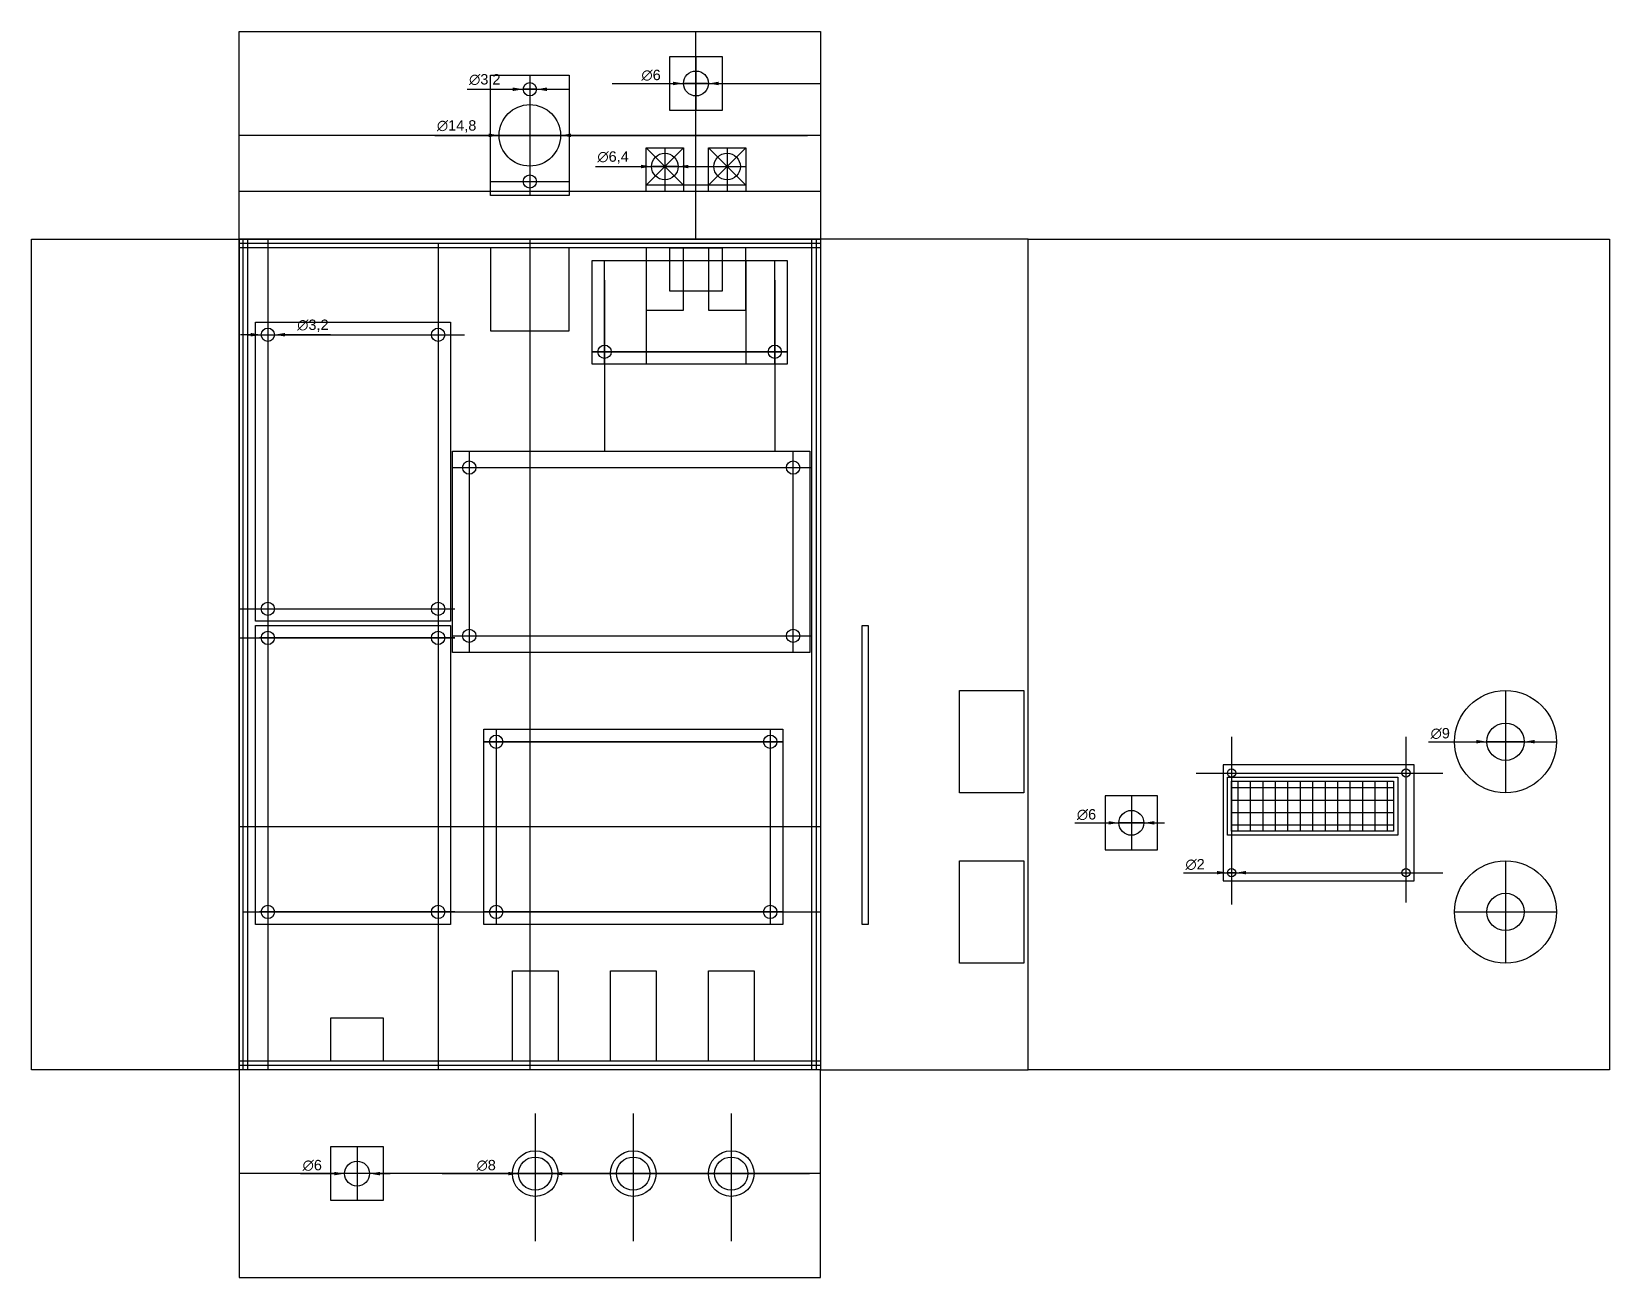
# Model space of a CAD drawing. Header units: millimetres. Extents: x -50 to 330, y -50 to 250.
import ezdxf

# ---------------------------------------------------------------- set-up
doc = ezdxf.new("R2010")
doc.units = ezdxf.units.MM
for name, color, linetype in [('Board', 102, 'Continuous'), ('CASE', 7, 'Continuous'), ('Guide', 7, 'Continuous'), ('HojoSen', 142, 'Continuous'), ('Hole', 7, 'Continuous'), ('Parts', 200, 'Continuous'), ('Top Parts', 11, 'Continuous')]:
    doc.layers.add(name, color=color, linetype=linetype)
doc.styles.get("Standard").update_dxf_attribs({"font": 'arial.ttf'})
doc.dimstyles.new('ISO-25', dxfattribs={"dimtxt": 2.5, "dimasz": 2.5, "dimexe": 1.25, "dimexo": 0.625, "dimtad": 1, "dimtxsty": 'Standard', "dimcen": 2.5, "dimadec": 0, "dimazin": 0, "dimtfac": 1, "dimtmove": 0, "dimatfit": 3, "dimfxl": 1, "dimarcsym": 0})

# ---------------------------------------------------------------- blocks, each defined once
blk = doc.blocks.new('*U1')
at = {"layer": 'Parts'}
blk.add_lwpolyline([(-5.5, -10.85), (5.5, -10.85), (5.5, 10.85), (-5.5, 10.85)], close=True, dxfattribs=at)
blk = doc.blocks.new('*U2')
at = {"layer": 'Parts', "color": 0, "linetype": 'ByBlock', "lineweight": -2, "transparency": 16777216}
for p in [(0, 0), (23.6, 0), (47.21, 0)]:
    blk.add_blockref('*U1', p, dxfattribs=at)
blk = doc.blocks.new('*D3')
at = {"layer": 'Defpoints', "color": 0, "transparency": 16777216}
for p in [(62.6, 225), (77.4, 225)]:
    blk.add_point(p, dxfattribs=at)
at = {"layer": 'Hole', "color": 0, "lineweight": -2, "transparency": 16777216}
for p, q in [((47.13, 225), (60.1, 225)), ((77.4, 225), (62.6, 225)), ((79.9, 225), (82.4, 225))]:
    blk.add_line(p, q, dxfattribs=at)
at = {"layer": 'Hole', "color": 0, "transparency": 16777216}
for points in [[(60.1, 225.42), (60.1, 224.58), (62.6, 225)], [(79.9, 225.42), (79.9, 224.58), (77.4, 225)]]:
    blk.add_solid(points, dxfattribs=at)
at = {"layer": 'Hole', "color": 0, "transparency": 16777216, "insert": (52.37, 227.17), "char_height": 2.5, "attachment_point": 5}
blk.add_mtext('∅14,8', dxfattribs=at)
blk = doc.blocks.new('*D4')
at = {"layer": 'Defpoints', "color": 0, "transparency": 16777216}
for p in [(99.3, 217.5), (105.7, 217.5)]:
    blk.add_point(p, dxfattribs=at)
at = {"layer": 'Hole', "color": 0, "lineweight": -2, "transparency": 16777216}
for p, q in [((85.79, 217.5), (96.8, 217.5)), ((105.7, 217.5), (99.3, 217.5)), ((108.2, 217.5), (110.7, 217.5))]:
    blk.add_line(p, q, dxfattribs=at)
at = {"layer": 'Hole', "color": 0, "transparency": 16777216}
for points in [[(96.8, 217.92), (96.8, 217.08), (99.3, 217.5)], [(108.2, 217.92), (108.2, 217.08), (105.7, 217.5)]]:
    blk.add_solid(points, dxfattribs=at)
at = {"layer": 'Hole', "color": 0, "transparency": 16777216, "insert": (90.05, 219.67), "char_height": 2.5, "attachment_point": 5}
blk.add_mtext('∅6,4', dxfattribs=at)
blk = doc.blocks.new('*D5')
at = {"layer": 'Defpoints', "color": 0, "transparency": 16777216}
for p in [(25.4, -25), (31.4, -25)]:
    blk.add_point(p, dxfattribs=at)
at = {"layer": 'Hole', "color": 0, "lineweight": -2, "transparency": 16777216}
for p, q in [((14.79, -25), (22.9, -25)), ((31.4, -25), (25.4, -25)), ((33.9, -25), (36.4, -25))]:
    blk.add_line(p, q, dxfattribs=at)
at = {"layer": 'Hole', "color": 0, "transparency": 16777216}
for points in [[(22.9, -24.58), (22.9, -25.42), (25.4, -25)], [(33.9, -24.58), (33.9, -25.42), (31.4, -25)]]:
    blk.add_solid(points, dxfattribs=at)
at = {"layer": 'Hole', "color": 0, "transparency": 16777216, "insert": (17.6, -23.03), "char_height": 2.5, "attachment_point": 5}
blk.add_mtext('∅6', dxfattribs=at)
blk = doc.blocks.new('*D6')
at = {"layer": 'Defpoints', "color": 0, "transparency": 16777216}
for p in [(5.3, 177), (8.5, 177)]:
    blk.add_point(p, dxfattribs=at)
at = {"layer": 'Hole', "color": 0, "lineweight": -2, "transparency": 16777216}
for p, q in [((2.8, 177), (0.3, 177)), ((5.3, 177), (8.5, 177)), ((22, 177), (11, 177))]:
    blk.add_line(p, q, dxfattribs=at)
at = {"layer": 'Hole', "color": 0, "transparency": 16777216}
for points in [[(2.8, 177.42), (2.8, 176.58), (5.3, 177)], [(11, 177.42), (11, 176.58), (8.5, 177)]]:
    blk.add_solid(points, dxfattribs=at)
at = {"layer": 'Hole', "color": 0, "transparency": 16777216, "insert": (17.75, 179.17), "char_height": 2.5, "attachment_point": 5}
blk.add_mtext('∅3,2', dxfattribs=at)
blk = doc.blocks.new('*D7')
at = {"layer": 'Defpoints', "color": 0, "transparency": 16777216}
for p in [(67.3, -25), (75.3, -25)]:
    blk.add_point(p, dxfattribs=at)
at = {"layer": 'Hole', "color": 0, "lineweight": -2, "transparency": 16777216}
for p, q in [((56.68, -25), (64.8, -25)), ((75.3, -25), (67.3, -25)), ((77.8, -25), (80.3, -25))]:
    blk.add_line(p, q, dxfattribs=at)
at = {"layer": 'Hole', "color": 0, "transparency": 16777216}
for points in [[(64.8, -24.58), (64.8, -25.42), (67.3, -25)], [(77.8, -24.58), (77.8, -25.42), (75.3, -25)]]:
    blk.add_solid(points, dxfattribs=at)
at = {"layer": 'Hole', "color": 0, "transparency": 16777216, "insert": (59.49, -23.03), "char_height": 2.5, "attachment_point": 5}
blk.add_mtext('∅8', dxfattribs=at)
blk = doc.blocks.new('*D8')
at = {"layer": 'Defpoints', "color": 0, "transparency": 16777216}
for p in [(211.86, 59.46), (217.86, 59.46)]:
    blk.add_point(p, dxfattribs=at)
at = {"layer": 'Hole', "color": 0, "lineweight": -2, "transparency": 16777216}
for p, q in [((201.26, 59.46), (209.36, 59.46)), ((217.86, 59.46), (211.86, 59.46)), ((220.36, 59.46), (222.86, 59.46))]:
    blk.add_line(p, q, dxfattribs=at)
at = {"layer": 'Hole', "color": 0, "transparency": 16777216}
for points in [[(209.36, 59.88), (209.36, 59.05), (211.86, 59.46)], [(220.36, 59.88), (220.36, 59.05), (217.86, 59.46)]]:
    blk.add_solid(points, dxfattribs=at)
at = {"layer": 'Hole', "color": 0, "transparency": 16777216, "insert": (204.06, 61.43), "char_height": 2.5, "attachment_point": 5}
blk.add_mtext('∅6', dxfattribs=at)
blk = doc.blocks.new('*D9')
at = {"layer": 'Defpoints', "color": 0, "transparency": 16777216}
for p in [(238, 47.46), (240, 47.46)]:
    blk.add_point(p, dxfattribs=at)
at = {"layer": 'Hole', "color": 0, "lineweight": -2, "transparency": 16777216}
for p, q in [((227.42, 47.46), (235.5, 47.46)), ((240, 47.46), (238, 47.46)), ((242.5, 47.46), (245, 47.46))]:
    blk.add_line(p, q, dxfattribs=at)
at = {"layer": 'Hole', "color": 0, "transparency": 16777216}
for points in [[(235.5, 47.88), (235.5, 47.05), (238, 47.46)], [(242.5, 47.88), (242.5, 47.05), (240, 47.46)]]:
    blk.add_solid(points, dxfattribs=at)
at = {"layer": 'Hole', "color": 0, "transparency": 16777216, "insert": (230.21, 49.43), "char_height": 2.5, "attachment_point": 5}
blk.add_mtext('∅2', dxfattribs=at)
blk = doc.blocks.new('*D10')
at = {"layer": 'Defpoints', "color": 0, "transparency": 16777216}
for p in [(300.47, 79), (309.47, 79)]:
    blk.add_point(p, dxfattribs=at)
at = {"layer": 'Hole', "color": 0, "lineweight": -2, "transparency": 16777216}
for p, q in [((286.44, 79), (297.97, 79)), ((309.47, 79), (300.47, 79)), ((311.97, 79), (314.47, 79))]:
    blk.add_line(p, q, dxfattribs=at)
at = {"layer": 'Hole', "color": 0, "transparency": 16777216}
for points in [[(297.97, 79.42), (297.97, 78.58), (300.47, 79)], [(311.97, 79.42), (311.97, 78.58), (309.47, 79)]]:
    blk.add_solid(points, dxfattribs=at)
at = {"layer": 'Hole', "color": 0, "transparency": 16777216, "insert": (289.25, 80.97), "char_height": 2.5, "attachment_point": 5}
blk.add_mtext('∅9', dxfattribs=at)
blk = doc.blocks.new('*D11')
at = {"layer": 'Defpoints', "color": 0, "transparency": 16777216}
for p in [(107, 237.5), (113, 237.5)]:
    blk.add_point(p, dxfattribs=at)
at = {"layer": 'Guide', "color": 0, "lineweight": -2, "transparency": 16777216}
for p, q in [((96.4, 237.5), (104.5, 237.5)), ((113, 237.5), (107, 237.5)), ((115.5, 237.5), (118, 237.5))]:
    blk.add_line(p, q, dxfattribs=at)
at = {"layer": 'Guide', "color": 0, "transparency": 16777216}
for points in [[(104.5, 237.92), (104.5, 237.08), (107, 237.5)], [(115.5, 237.92), (115.5, 237.08), (113, 237.5)]]:
    blk.add_solid(points, dxfattribs=at)
at = {"layer": 'Guide', "color": 0, "transparency": 16777216, "insert": (99.2, 239.47), "char_height": 2.5, "attachment_point": 5}
blk.add_mtext('∅6', dxfattribs=at)
blk = doc.blocks.new('*D13')
at = {"layer": 'Defpoints', "color": 0, "transparency": 16777216}
for p in [(68.4, 236.1), (71.6, 236.1)]:
    blk.add_point(p, dxfattribs=at)
at = {"layer": 'Hole', "color": 0, "lineweight": -2, "transparency": 16777216}
for p, q in [((54.9, 236.1), (65.9, 236.1)), ((71.6, 236.1), (68.4, 236.1)), ((74.1, 236.1), (76.6, 236.1))]:
    blk.add_line(p, q, dxfattribs=at)
at = {"layer": 'Hole', "color": 0, "transparency": 16777216}
for points in [[(65.9, 236.52), (65.9, 235.68), (68.4, 236.1)], [(74.1, 236.52), (74.1, 235.68), (71.6, 236.1)]]:
    blk.add_solid(points, dxfattribs=at)
at = {"layer": 'Hole', "color": 0, "transparency": 16777216, "insert": (59.15, 238.27), "char_height": 2.5, "attachment_point": 5}
blk.add_mtext('∅3,2', dxfattribs=at)

msp = doc.modelspace()

# ---------------------------------------------------------------- linework, layer by layer
at = {"layer": 'Board'}
for points in [[(132.004, 169.9), (85.004, 169.9), (85.004, 194.9), (132.004, 194.9)], [(3.9, 108.002), (3.9, 180.002), (50.9, 180.002), (50.9, 108.002)], [(51.4, 149), (137.4, 149), (137.4, 100.5), (51.4, 100.5)], [(50.9, 107.002), (50.9, 35.002), (3.9, 35.002), (3.9, 107.002)], [(150, 107.002), (151.5, 107.002), (151.5, 35.002), (150, 35.002)], [(130.9, 35.002), (58.9, 35.002), (58.9, 82.002), (130.9, 82.002)]]:
    msp.add_lwpolyline(points, close=True, dxfattribs=at)
at = {"layer": 'CASE'}
for p, q in [((70, 239.5), (70, 210.5)), ((54.303, 225), (136.9, 225)), ((102.504, 222), (102.504, 211.5)), ((117.504, 222), (117.504, 211.5)), ((98.004, 217.5), (122.004, 217.5)), ((6.9, 200), (6.9, 0)), ((47.9, 199), (47.9, 0)), ((88.004, 190.1), (88.004, 149)), ((129.004, 190.1), (129.004, 149)), ((2.1, 177.002), (54.303, 177.002)), ((0, 111.002), (51.9, 111.002)), ((0, 104.002), (51.9, 104.002)), ((304.967, 91.302), (304.967, 66.702)), ((61.9, 82.002), (61.9, 35.002)), ((127.9, 82.002), (127.9, 35.002)), ((58.9, 79.002), (130.9, 79.002)), ((292.667, 79.002), (317.267, 79.002)), ((214.863, 65.963), (214.863, 52.963)), ((208.563, 59.463), (221.163, 59.463)), ((304.967, 50.302), (304.967, 25.702)), ((1, 38.002), (140, 38.002)), ((292.667, 38.002), (317.267, 38.002)), ((71.295, -10.555), (71.295, -41.246)), ((94.9, -10.555), (94.9, -41.246)), ((118.505, -10.555), (118.505, -41.246)), ((28.4, -18.5), (28.4, -31.5)), ((48.9, -25), (137.345, -25))]:
    msp.add_line(p, q, dxfattribs=at)
for points in [[(140, 200), (0, 200), (0, 250), (140, 250)], [(0, 0), (-50, 0), (-50, 200), (0, 200)], [(140, 0), (0, 0), (0, 200), (140, 200)], [(140, 0), (190, 0), (190, 200), (140, 200)], [(190, 200), (330, 200), (330, 0), (190, 0)], [(140, 0), (0, 0), (0, -50), (140, -50)]]:
    msp.add_lwpolyline(points, close=True, dxfattribs=at)
at = {"layer": 'Guide'}
for p, q in [((110.004, 244), (110.004, 231)), ((60.5, 236.1), (79.5, 236.1)), ((103.704, 237.5), (116.304, 237.5)), ((60.5, 213.9), (79.5, 213.9)), ((85.004, 172.9), (132.004, 172.9)), ((55.4, 149), (55.4, 100.5)), ((133.4, 100.5), (133.4, 149)), ((51.4, 145), (137.4, 145)), ((51.4, 104.5), (137.4, 104.5)), ((239, 80.15), (239, 39.764)), ((281, 80.15), (281, 40.251)), ((230.46, 71.463), (289.854, 71.463)), ((240.5, 69.463), (240.5, 57.463)), ((243.5, 69.463), (243.5, 57.463)), ((246.5, 69.463), (246.5, 57.463)), ((249.5, 69.463), (249.5, 57.463)), ((252.5, 69.463), (252.5, 57.463)), ((255.5, 69.463), (255.5, 57.463)), ((258.5, 69.463), (258.5, 57.463)), ((261.5, 69.463), (261.5, 57.463)), ((264.5, 69.463), (264.5, 57.463)), ((264.5, 69.463), (267.5, 69.463)), ((267.5, 69.463), (267.5, 57.463)), ((270.5, 69.463), (270.5, 57.463)), ((273.5, 69.463), (273.5, 57.463)), ((276.5, 69.463), (276.5, 57.463)), ((239, 67.963), (278, 67.963)), ((239, 64.963), (278, 64.963)), ((239, 61.963), (278, 61.963)), ((239, 58.963), (278, 58.963)), ((230.46, 47.463), (289.854, 47.463))]:
    msp.add_line(p, q, dxfattribs=at)
at = {"layer": 'HojoSen'}
for p, q in [((110.004, 200), (110.004, 250)), ((89.797, 237.5), (140, 237.5)), ((140, 225), (0, 225)), ((107.004, 222), (98.004, 213)), ((107.004, 213), (98.004, 222)), ((122.004, 222), (113.004, 213)), ((122.004, 213), (113.004, 222)), ((122.004, 213), (98.004, 213)), ((140, 211.5), (0, 211.5)), ((140, 199), (0, 199)), ((140, 197.9), (0, 197.9)), ((1, 0), (1, 200)), ((2.1, 0), (2.1, 200)), ((70, 200), (70, 0)), ((137.9, 0), (137.9, 200)), ((139, 0), (139, 200)), ((88.004, 169.9), (88.004, 194.9)), ((98.004, 194.9), (98.004, 169.9)), ((122.004, 194.9), (122.004, 169.9)), ((129.004, 169.9), (129.004, 194.9)), ((132.004, 172.9), (85.004, 172.9)), ((51.9, 145), (137.9, 145)), ((51.9, 104.002), (4.9, 104.002)), ((51.9, 104.5), (137.9, 104.5)), ((61.9, 82.002), (61.9, 35.002)), ((127.9, 82.002), (127.9, 35.002)), ((130.9, 79.002), (58.9, 79.002)), ((239, 73.463), (239, 45.463)), ((281, 73.463), (281, 45.463)), ((237, 71.463), (283, 71.463)), ((140, 58.502), (0, 58.502)), ((237, 47.463), (283, 47.463)), ((51.9, 38.002), (4.9, 38.002)), ((130.9, 38.002), (58.9, 38.002)), ((140, 2.1), (0, 2.1)), ((140, 1), (0, 1)), ((140, -25), (0, -25))]:
    msp.add_line(p, q, dxfattribs=at)
msp.add_lwpolyline([(51.4, 149), (137.4, 149), (137.4, 100.5), (51.4, 100.5)], close=True, dxfattribs=at)
at = {"layer": 'Hole'}
msp.add_lwpolyline([(239, 69.463), (278, 69.463), (278, 57.463), (239, 57.463)], close=True, dxfattribs=at)
for centre, radius in [((110.004, 237.5), 3), ((70, 236.1), 1.6), ((70, 225), 7.4), ((102.504, 217.5), 3.2), ((117.504, 217.5), 3.2), ((70, 213.9), 1.6), ((6.9, 177.002), 1.6), ((47.9, 177.002), 1.6), ((88.004, 172.9), 1.6), ((129.004, 172.9), 1.6), ((55.4, 145), 1.6), ((133.4, 145), 1.6), ((6.9, 111.002), 1.6), ((47.9, 111.002), 1.6), ((6.9, 104.002), 1.6), ((47.9, 104.002), 1.6), ((55.4, 104.5), 1.6), ((133.4, 104.5), 1.6), ((61.9, 79.002), 1.6), ((127.9, 79.002), 1.6), ((304.967, 79.002), 4.5), ((239, 71.463), 1), ((281, 71.463), 1), ((214.863, 59.463), 3), ((239, 47.463), 1), ((281, 47.463), 1), ((304.967, 38.002), 4.5), ((6.9, 38.002), 1.6), ((47.9, 38.002), 1.6), ((61.9, 38.002), 1.6), ((127.9, 38.002), 1.6), ((28.4, -25), 3), ((71.295, -25), 4), ((94.9, -25), 4), ((118.505, -25), 4)]:
    msp.add_circle(centre, radius, dxfattribs=at)
at = {"layer": 'Parts'}
for points in [[(116.304, 231), (103.704, 231), (103.704, 244), (116.304, 244)], [(79.5, 210.5), (60.5, 210.5), (60.5, 239.5), (79.5, 239.5)], [(107.004, 211.5), (98.004, 211.5), (98.004, 222), (107.004, 222)], [(122.004, 211.5), (113.004, 211.5), (113.004, 222), (122.004, 222)], [(79.5, 197.9), (60.5, 197.9), (60.5, 177.9), (79.5, 177.9)], [(98.004, 182.9), (107.004, 182.9), (107.004, 197.9), (98.004, 197.9)], [(116.304, 187.5), (103.704, 187.5), (103.704, 197.9), (116.304, 197.9)], [(113.004, 182.9), (122.004, 182.9), (122.004, 197.9), (113.004, 197.9)], [(34.7, 2.1), (22.1, 2.1), (22.1, 12.5), (34.7, 12.5)], [(34.7, -31.5), (22.1, -31.5), (22.1, -18.5), (34.7, -18.5)]]:
    msp.add_lwpolyline(points, close=True, dxfattribs=at)
for centre in [(71.295, -25), (94.9, -25), (118.505, -25)]:
    msp.add_circle(centre, 5.5, dxfattribs=at)
at = {"layer": 'Top Parts'}
for points in [[(173.5, 91.302), (189, 91.302), (189, 66.702), (173.5, 66.702)], [(237, 45.463), (283, 45.463), (283, 73.463), (237, 73.463)], [(238, 70.463), (279, 70.463), (279, 56.463), (238, 56.463)], [(208.563, 52.963), (221.163, 52.963), (221.163, 65.963), (208.563, 65.963)], [(173.5, 50.302), (189, 50.302), (189, 25.702), (173.5, 25.702)]]:
    msp.add_lwpolyline(points, close=True, dxfattribs=at)
for centre in [(304.967, 79.002), (304.967, 38.002)]:
    msp.add_circle(centre, 12.3, dxfattribs=at)

# ---------------------------------------------------------------- block references
at = {"layer": 'Parts', "xscale": -1}
msp.add_blockref('*U2', (118.505, 12.95), dxfattribs=at)

# ---------------------------------------------------------------- dimensions: what is measured, and where the dimension line sits
at = {"layer": 'Guide'}
dim = msp.add_diameter_dim_2p(p1=(113.004, 237.5), p2=(107.004, 237.5), dimstyle='ISO-25', dxfattribs=at)
dim.commit()
dim.dimension.update_dxf_attribs({"geometry": '*D11', "text_midpoint": (99.201, 239.471)})
at = {"layer": 'Hole'}
for p1, p2, picture, middle in [((71.6, 236.1), (68.4, 236.1), '*D13', (59.152, 238.268)), ((77.4, 225), (62.6, 225), '*D3', (52.366, 227.168)), ((105.704, 217.5), (99.304, 217.5), '*D4', (90.049, 219.668)), ((5.3, 177.002), (8.5, 177.002), '*D6', (17.748, 179.17)), ((217.863, 59.463), (211.863, 59.463), '*D8', (204.06, 61.434)), ((240, 47.463), (238, 47.463), '*D9', (230.208, 49.434)), ((31.4, -25), (25.4, -25), '*D5', (17.596, -23.029)), ((75.295, -25), (67.295, -25), '*D7', (59.488, -23.029))]:
    dim = msp.add_diameter_dim_2p(p1=p1, p2=p2, dimstyle='ISO-25', dxfattribs=at)
    dim.commit()
    dim.dimension.update_dxf_attribs({"geometry": picture, "text_midpoint": middle})
dim = msp.add_diameter_dim_2p(p1=(309.467, 79.002), p2=(300.467, 79.002), dimstyle='ISO-25', dxfattribs=at)
dim.commit()
dim.dimension.update_dxf_attribs({"geometry": '*D10', "text_midpoint": (289.252, 79.002), "dimtype": 163})

doc.saveas('drawing.dxf')
